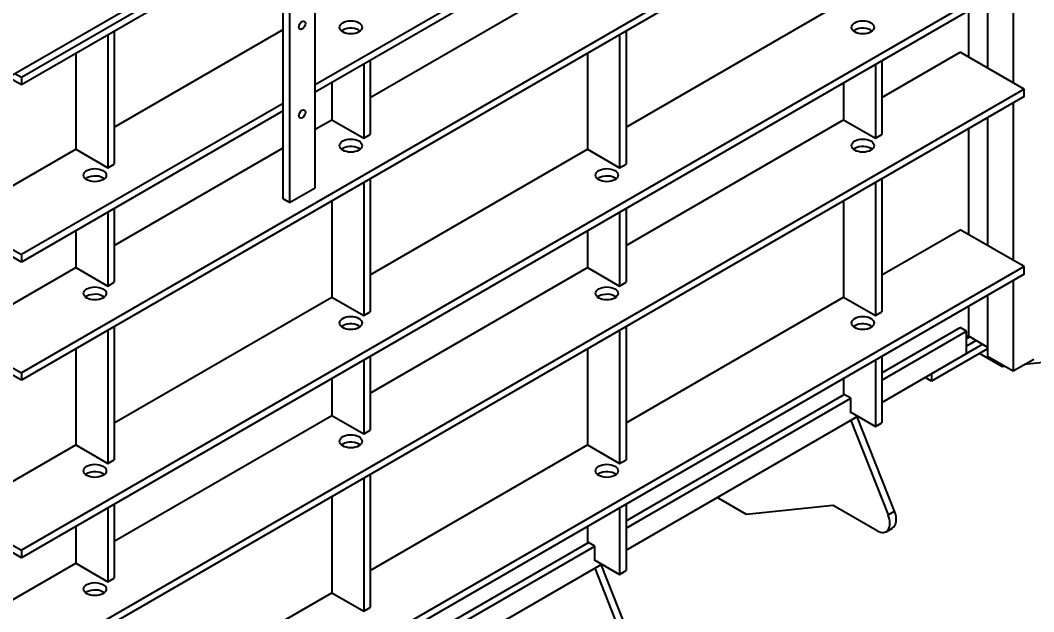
# Paper-space layout 'Layout1' of a CAD drawing. Extents: x -5 to 21.5, y -3 to 17.1.
# Drawn here: x 15.095 to 16.663, y 9.471 to 10.385 of the extents above; entities that cross this region are included whole.
import ezdxf

# ---------------------------------------------------------------- set-up
doc = ezdxf.new("R2010")
doc.units = 0
doc.header["$LTSCALE"] = 0.015748
doc.header["$MEASUREMENT"] = 0
doc.layers.add('Visible Edges', color=7, linetype='Continuous', lineweight=25)
doc.styles.add('ROMANS', font='romans.shx', dxfattribs={"height": 1.75})
doc.dimstyles.new('DEFAULT-ANSI', dxfattribs={"dimtxt": 0.12, "dimasz": 1.5, "dimexe": 0.125, "dimexo": 0.0625, "dimgap": 0.031496, "dimtad": 0, "dimtih": 1, "dimtoh": 1, "dimrnd": 1e-08, "dimzin": 0, "dimdsep": 46, "dimtxsty": 'ROMANS', "dimcen": 0.09, "dimdle": 0.393701, "dimclrd": 47, "dimclre": 47, "dimclrt": 47, "dimadec": 0, "dimazin": 0, "dimtfac": 1, "dimtofl": 0, "dimtmove": 0, "dimatfit": 3, "dimfxl": 0, "dimtolj": 1, "dimtzin": 0, "dimlwd": 25, "dimlwe": 25, "dimarcsym": 0})

# ---------------------------------------------------------------- blocks, each defined once
blk = doc.blocks.new('*D10')
at = {"color": 47, "lineweight": 25}
for p, q in [((14.8545, 15.4239), (14.8545, 16.9239)), ((11.3915, 13.9239), (14.9795, 13.9239)), ((11.3915, 13.7943), (14.9795, 13.7943)), ((14.8545, 12.2943), (14.8545, 10.7943)), ((14.8545, 10.7943), (13.3545, 10.7943))]:
    blk.add_line(p, q, dxfattribs=at)
at = {"color": 47}
for points in [[(14.6045, 15.4239), (15.1045, 15.4239), (14.8545, 13.9239)], [(14.6045, 12.2943), (15.1045, 12.2943), (14.8545, 13.7943)]]:
    blk.add_solid(points, dxfattribs=at)
at = {"layer": 'Defpoints', "color": 0}
for p in [(11.329, 13.9239), (11.329, 13.7943), (14.8545, 13.7943)]:
    blk.add_point(p, dxfattribs=at)
at = {"color": 47, "insert": (11.942, 10.7943), "char_height": 1, "attachment_point": 5, "style": 'ROMANS'}
blk.add_mtext('\\A1;0.81', dxfattribs=at)

psp = doc.layouts.get("Layout1")

# ---------------------------------------------------------------- linework, layer by layer
at = {"layer": 'Visible Edges', "color": 7, "linetype": 'Continuous', "lineweight": 25}
for p, q in [((16.648, 10.7359), (15.0963, 9.84)), ((16.648, 10.7245), (15.0963, 9.8286)), ((16.2933, 10.714), (15.5508, 10.2854)), ((16.2933, 10.7026), (15.5508, 10.2739)), ((15.5508, 10.1263), (15.5508, 10.5149)), ((15.0765, 10.2973), (15.4243, 10.4981)), ((15.5112, 10.4921), (15.5112, 10.1034)), ((15.0963, 10.2973), (15.4293, 10.4895)), ((15.0963, 10.2858), (15.4342, 10.481)), ((15.5013, 10.1091), (15.5013, 10.4864)), ((16.648, 10.4616), (15.0963, 9.5657)), ((15.6358, 10.2658), (15.9724, 10.4602)), ((16.648, 10.4502), (15.0963, 9.5543)), ((16.6307, 10.4402), (16.6307, 10.2887)), ((16.0318, 10.2201), (16.3684, 10.4144)), ((16.5911, 10.4173), (16.5911, 10.3116)), ((16.5614, 10.4002), (16.5614, 10.3287)), ((15.2398, 10.2201), (15.5013, 10.3711)), ((15.2398, 10.3687), (15.2398, 10.163)), ((16.0318, 10.3687), (16.0318, 10.163)), ((15.2299, 10.363), (15.2299, 10.1572)), ((16.0219, 10.363), (16.0219, 10.1572)), ((15.1804, 10.3344), (15.1804, 10.1858)), ((15.9724, 10.3344), (15.9724, 10.1858)), ((16.4278, 10.2658), (16.549, 10.3359)), ((16.648, 10.2787), (16.549, 10.3359)), ((15.6259, 10.3173), (15.6259, 10.203)), ((15.6358, 10.323), (15.6358, 10.2087)), ((16.4179, 10.3173), (16.4179, 10.203)), ((16.4278, 10.323), (16.4278, 10.2087)), ((15.0864, 10.303), (15.0963, 10.2973)), ((15.0789, 10.2959), (15.0963, 10.2858)), ((15.0963, 10.2973), (15.0963, 10.2858)), ((15.5764, 10.2887), (15.5764, 10.2315)), ((16.3684, 10.2887), (16.3684, 10.2315)), ((16.648, 10.2787), (15.0963, 9.3828)), ((16.648, 10.2673), (16.648, 10.2787)), ((16.648, 10.2673), (15.0963, 9.3714)), ((15.5013, 10.2568), (15.0963, 10.0229)), ((16.6307, 10.2573), (16.6307, 10.0144)), ((15.5013, 10.2454), (15.0963, 10.0115)), ((15.5508, 10.2168), (15.5764, 10.2315)), ((15.5764, 10.2315), (15.6259, 10.203)), ((16.0318, 10.0372), (16.3684, 10.2315)), ((16.3684, 10.2315), (16.4179, 10.203)), ((16.5911, 10.2344), (16.5911, 10.0372)), ((15.6259, 10.203), (15.6358, 10.2087)), ((16.4179, 10.203), (16.4278, 10.2087)), ((16.5614, 10.2173), (16.5614, 10.0544)), ((15.0789, 10.1272), (15.1804, 10.1858)), ((15.1804, 10.1858), (15.2299, 10.1572)), ((15.2398, 10.0372), (15.5013, 10.1882)), ((15.6358, 9.9915), (15.9724, 10.1858)), ((15.9724, 10.1858), (16.0219, 10.1572)), ((15.2299, 10.1572), (15.2398, 10.163)), ((16.0219, 10.1572), (16.0318, 10.163)), ((15.6259, 10.1344), (15.6259, 9.9286)), ((15.6358, 10.1401), (15.6358, 9.9343)), ((16.4179, 10.1344), (16.4179, 9.9286)), ((16.4278, 10.1401), (16.4278, 9.9343)), ((15.5112, 10.1034), (15.5508, 10.1263)), ((15.5112, 10.1034), (15.5013, 10.1091)), ((15.5764, 10.1058), (15.5764, 9.9572)), ((16.3684, 10.1058), (16.3684, 9.9572)), ((15.2299, 10.0887), (15.2299, 9.9743)), ((15.2398, 10.0944), (15.2398, 9.9801)), ((16.0219, 10.0887), (16.0219, 9.9743)), ((16.0318, 10.0944), (16.0318, 9.9801)), ((15.1804, 10.0601), (15.1804, 10.0029)), ((15.9724, 10.0601), (15.9724, 10.0029)), ((16.4278, 9.9915), (16.549, 10.0615)), ((16.648, 10.0044), (16.549, 10.0615)), ((15.0789, 10.033), (15.0963, 10.0229)), ((15.0963, 10.0115), (15.0789, 10.0216)), ((15.0963, 10.0229), (15.0963, 10.0115)), ((16.648, 10.0044), (15.0963, 9.1085)), ((16.648, 9.9929), (16.648, 10.0044)), ((15.0789, 9.9443), (15.1804, 10.0029)), ((16.648, 9.9929), (15.0963, 9.097)), ((15.1804, 10.0029), (15.2299, 9.9743)), ((15.6358, 9.8086), (15.9724, 10.0029)), ((15.9724, 10.0029), (16.0219, 9.9743)), ((15.2299, 9.9743), (15.2398, 9.9801)), ((16.0219, 9.9743), (16.0318, 9.9801)), ((16.6307, 9.9829), (16.6307, 9.843)), ((15.2398, 9.7629), (15.5764, 9.9572)), ((15.5764, 9.9572), (15.6259, 9.9286)), ((16.0318, 9.7629), (16.3684, 9.9572)), ((16.3684, 9.9572), (16.4179, 9.9286)), ((16.5911, 9.9601), (16.5911, 9.8659)), ((16.5614, 9.9429), (16.5614, 9.8972)), ((15.6259, 9.9286), (15.6358, 9.9343)), ((16.4179, 9.9286), (16.4278, 9.9343)), ((15.2398, 9.9115), (15.2398, 9.7057)), ((16.0318, 9.9115), (16.0318, 9.7057)), ((16.4278, 9.8401), (16.5489, 9.9101)), ((16.5588, 9.9044), (16.5489, 9.9101)), ((15.2299, 9.9058), (15.2299, 9.7)), ((16.0219, 9.9058), (16.0219, 9.7)), ((16.4278, 9.8287), (16.5588, 9.9044)), ((16.5588, 9.8701), (16.5588, 9.9044)), ((16.5588, 9.8957), (16.5614, 9.8972)), ((16.5588, 9.893), (16.5638, 9.8958)), ((16.5614, 9.8972), (16.5911, 9.88)), ((16.5836, 9.8844), (16.5044, 9.8387)), ((16.5737, 9.8901), (16.5588, 9.8815)), ((15.1804, 9.8772), (15.1804, 9.7286)), ((15.6358, 9.8658), (15.6358, 9.7514)), ((15.9724, 9.8772), (15.9724, 9.7286)), ((16.4278, 9.7944), (16.5588, 9.8701)), ((16.4278, 9.8658), (16.4278, 9.7629)), ((16.5911, 9.8773), (16.5044, 9.8272)), ((16.6142, 9.8496), (16.5786, 9.8701)), ((16.5911, 9.8659), (16.6307, 9.843)), ((16.7481, 9.8637), (16.6483, 9.8532)), ((15.0789, 9.8501), (15.0963, 9.84)), ((15.6259, 9.86), (15.6259, 9.7457)), ((16.4179, 9.86), (16.4179, 9.7572)), ((16.6186, 9.85), (16.6142, 9.8496)), ((16.6307, 9.843), (16.6628, 9.8615)), ((15.0963, 9.8286), (15.0789, 9.8387)), ((15.0963, 9.84), (15.0963, 9.8286)), ((15.5764, 9.8315), (15.5764, 9.7743)), ((16.3684, 9.8315), (16.3684, 9.8059)), ((16.5044, 9.8272), (16.4945, 9.8329)), ((16.5044, 9.8387), (16.5044, 9.8272)), ((16.0318, 9.6115), (16.3695, 9.8065)), ((16.0318, 9.6001), (16.3794, 9.8008)), ((16.3794, 9.8008), (16.3695, 9.8065)), ((16.3794, 9.7779), (16.3794, 9.8008)), ((15.2398, 9.58), (15.5764, 9.7743)), ((15.5764, 9.7743), (15.6259, 9.7457)), ((16.0318, 9.5658), (16.3906, 9.7729)), ((16.3794, 9.7794), (16.4179, 9.7572)), ((16.3807, 9.7786), (16.3794, 9.7779)), ((16.4471, 9.6262), (16.3894, 9.7723)), ((16.3795, 9.7665), (16.4372, 9.6205)), ((16.4179, 9.7572), (16.4278, 9.7629)), ((15.6259, 9.7457), (15.6358, 9.7514)), ((15.0789, 9.6699), (15.1804, 9.7286)), ((15.1804, 9.7286), (15.2299, 9.7)), ((15.6358, 9.5343), (15.9724, 9.7286)), ((15.9724, 9.7286), (16.0219, 9.7)), ((15.2299, 9.7), (15.2398, 9.7057)), ((16.0219, 9.7), (16.0318, 9.7057)), ((15.6259, 9.6771), (15.6259, 9.4714)), ((15.6358, 9.6829), (15.6358, 9.4771)), ((15.5764, 9.6486), (15.5764, 9.5)), ((16.2182, 9.6209), (16.1728, 9.6472)), ((15.2299, 9.6314), (15.2299, 9.5171)), ((15.2398, 9.6371), (15.2398, 9.5228)), ((16.0219, 9.6314), (16.0219, 9.5285)), ((16.0318, 9.6371), (16.0318, 9.5343)), ((16.3521, 9.6351), (16.2182, 9.6209)), ((16.4202, 9.5958), (16.3521, 9.6351)), ((16.4372, 9.6205), (16.4471, 9.6262)), ((15.1804, 9.6028), (15.1804, 9.5457)), ((15.9724, 9.6028), (15.9724, 9.5772)), ((16.4342, 9.5944), (16.4441, 9.6001)), ((15.0789, 9.5758), (15.0963, 9.5657)), ((15.0963, 9.5657), (15.0963, 9.5543)), ((15.6358, 9.3829), (15.9735, 9.5779)), ((15.6358, 9.3715), (15.9834, 9.5722)), ((15.9834, 9.5722), (15.9735, 9.5779)), ((15.9834, 9.5493), (15.9834, 9.5722)), ((15.0963, 9.5543), (15.0789, 9.5643)), ((15.9834, 9.5507), (16.0219, 9.5285)), ((15.9847, 9.55), (15.9834, 9.5493)), ((15.0789, 9.487), (15.1804, 9.5457)), ((15.1804, 9.5457), (15.2299, 9.5171)), ((15.6358, 9.3372), (15.9946, 9.5443)), ((15.9835, 9.5379), (16.0413, 9.3918)), ((16.0512, 9.3975), (15.9934, 9.5436)), ((16.0219, 9.5285), (16.0318, 9.5343)), ((15.2299, 9.5171), (15.2398, 9.5228)), ((15.2398, 9.3056), (15.5764, 9.5)), ((15.5764, 9.5), (15.6259, 9.4714)), ((15.6259, 9.4714), (15.6358, 9.4771))]:
    psp.add_line(p, q, dxfattribs=at)
for centre, major_axis in [((15.5307, 10.3776), (-0.0035, -0.00606)), ((15.6061, 10.3744), (0.0175, 0)), ((16.3981, 10.3744), (0.0175, 0)), ((15.5307, 10.2404), (-0.0035, -0.00606)), ((15.6061, 10.1915), (0.0175, 0)), ((16.3981, 10.1915), (0.0175, 0)), ((15.2101, 10.1458), (0.0175, 0)), ((16.0021, 10.1458), (0.0175, 0)), ((15.2101, 9.9629), (0.0175, 0)), ((16.0021, 9.9629), (0.0175, 0)), ((15.6061, 9.9172), (0.0175, 0)), ((16.3981, 9.9172), (0.0175, 0)), ((15.6061, 9.7343), (0.0175, 0)), ((15.2101, 9.6886), (0.0175, 0)), ((16.0021, 9.6886), (0.0175, 0)), ((15.2101, 9.5057), (0.0175, 0))]:
    psp.add_ellipse(centre, major_axis=major_axis, ratio=0.57735, dxfattribs=at)
for centre, major_axis, start_param, end_param in [((15.6061, 10.363), (-0.0175, 0), 5.497787, 5.681921), ((15.6061, 10.363), (-0.0175, 0), 3.742857, 5.497787), ((16.3981, 10.363), (-0.0175, 0), 5.497787, 5.681921), ((16.3981, 10.363), (-0.0175, 0), 3.742857, 5.497787), ((15.6061, 10.1801), (-0.0175, 0), 5.497787, 5.681921), ((15.6061, 10.1801), (-0.0175, 0), 3.742857, 5.497787), ((16.3981, 10.1801), (-0.0175, 0), 5.497787, 5.681921), ((16.3981, 10.1801), (-0.0175, 0), 3.742857, 5.497787), ((15.2101, 10.1344), (-0.0175, 0), 3.742857, 5.497787), ((16.0021, 10.1344), (-0.0175, 0), 3.742857, 5.497787), ((15.2101, 10.1344), (-0.0175, 0), 5.497787, 5.681921), ((16.0021, 10.1344), (-0.0175, 0), 5.497787, 5.681921), ((15.2101, 9.9515), (-0.0175, 0), 5.497787, 5.681921), ((15.2101, 9.9515), (-0.0175, 0), 3.742857, 5.497787), ((16.0021, 9.9515), (-0.0175, 0), 5.497787, 5.681921), ((16.0021, 9.9515), (-0.0175, 0), 3.742857, 5.497787), ((15.6061, 9.9058), (-0.0175, 0), 5.497787, 5.681921), ((15.6061, 9.9058), (-0.0175, 0), 3.742857, 5.497787), ((16.3981, 9.9058), (-0.0175, 0), 5.497787, 5.681921), ((16.3981, 9.9058), (-0.0175, 0), 3.742857, 5.497787), ((15.6061, 9.7229), (-0.0175, 0), 5.497787, 5.681921), ((15.6061, 9.7229), (-0.0175, 0), 3.742857, 5.497787), ((15.2101, 9.6771), (-0.0175, 0), 5.497787, 5.681921), ((15.2101, 9.6771), (-0.0175, 0), 3.742857, 5.497787), ((16.0021, 9.6771), (-0.0175, 0), 5.497787, 5.681921), ((16.0021, 9.6771), (-0.0175, 0), 3.742857, 5.497787), ((16.4202, 9.6187), (0.014, -0.0242), 5.497787, 7.602664), ((16.4301, 9.6244), (0.014, -0.0242), 0, 1.319479), ((15.2101, 9.4942), (-0.0175, 0), 3.742857, 5.497787), ((15.2101, 9.4942), (-0.0175, 0), 5.497787, 5.681921)]:
    psp.add_ellipse(centre, major_axis=major_axis, ratio=0.57735, start_param=start_param, end_param=end_param, dxfattribs=at)

# ---------------------------------------------------------------- dimensions: what is measured, and where the dimension line sits
dim = psp.add_linear_dim(base=(14.8545, 13.7943), p1=(11.329, 13.9239), p2=(11.329, 13.7943), angle=90, text='0.81', dimstyle='DEFAULT-ANSI')
dim.commit()
dim.dimension.update_dxf_attribs({"geometry": '*D10', "text_midpoint": (11.942, 10.7943), "dimtype": 160})

doc.saveas('drawing.dxf')
